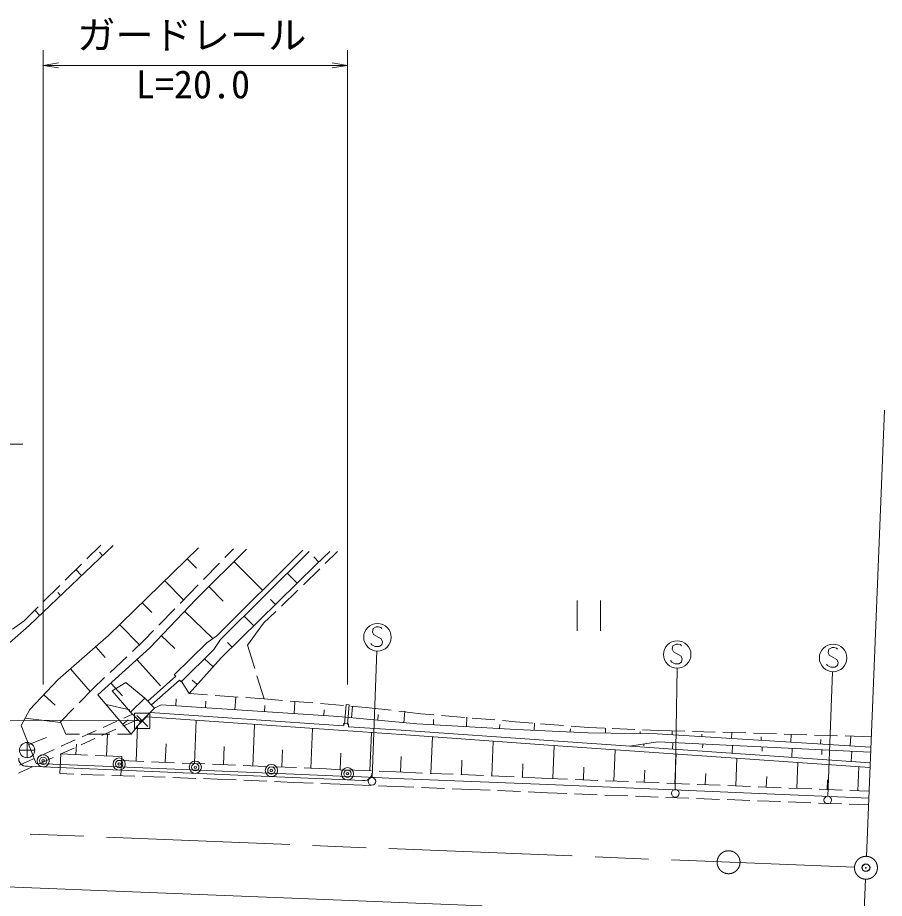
# Model space of a CAD drawing. Units: millimetres at full size, sheet at 1:1000; details may follow other scales. Extents: x 40000 to 680000, y 20000 to 380000.
# Drawn here: x 507524 to 564261, y 258441 to 316134 of the extents above; entities that cross this region are included whole.
import ezdxf
from ezdxf.enums import TextEntityAlignment as Align

# ---------------------------------------------------------------- set-up
doc = ezdxf.new("R2010")
doc.units = ezdxf.units.MM
doc.header["$LTSCALE"] = 1000
doc.header["$PDMODE"] = 32
doc.header["$PDSIZE"] = 500
doc.linetypes.add('CHAIN', pattern=[18.5, 12, -1.5, 3.5, -1.5])
for name, color, linetype, lineweight in [('M-BGD', 7, 'Continuous', 13), ('M-BMK', 2, 'CHAIN', 13), ('M-BMK-OTRS', 5, 'Continuous', 13), ('M-BMK-ROW', 30, 'Continuous', 13), ('M-STR-HTXT', 7, 'Continuous', 13), ('M-STR-STRC', 7, 'Continuous', 13)]:
    doc.layers.add(name, color=color, linetype=linetype, lineweight=lineweight)
doc.layers.add('M-OTRS', color=6, linetype='Continuous')
doc.styles.add('ＭＳ ゴシック', font='')
doc.styles.get('ＭＳ ゴシック').set_extended_font_data('MS Gothic')

# ---------------------------------------------------------------- blocks, each defined once
blk = doc.blocks.new('open_arrow')
at = {"color": 0, "linetype": 'Continuous', "lineweight": -2}
blk.add_lwpolyline([(7.5, 1.25), (0, 0), (7.5, -1.25)], dxfattribs=at)

msp = doc.modelspace()

# ---------------------------------------------------------------- linework, layer by layer
at = {"layer": 'M-BGD'}
for p, q in [((508282, 276325), (513767, 281565)), ((512058, 280692), (512964, 281587)), ((513081, 280910), (512886, 281114)), ((513474, 275650), (519366, 281409)), ((522505, 281321), (519207, 278039)), ((526193, 281253), (520563, 275642)), ((520811, 275394), (526608, 281172)), ((521080, 280762), (521646, 281345)), ((527954, 281169), (527076, 280318)), ((527661, 280376), (528464, 281155)), ((518629, 280689), (519225, 280080)), ((519686, 279328), (520731, 280404)), ((521681, 280501), (523552, 278620)), ((527244, 280472), (526913, 280809)), ((510636, 279286), (511703, 280340)), ((511710, 279600), (511343, 279984)), ((527076, 280318), (520849, 274197)), ((526226, 278984), (527302, 280028)), ((517156, 279249), (518383, 277994)), ((525823, 279078), (525172, 279741)), ((509214, 277879), (510281, 278934)), ((518772, 278387), (519338, 278969)), ((520032, 278860), (520968, 277919)), ((510339, 278290), (510166, 278470)), ((518168, 277767), (518772, 278387)), ((524790, 277591), (525867, 278636)), ((507953, 276632), (508858, 277528)), ((515683, 277809), (516315, 277164)), ((519207, 278039), (516171, 274856)), ((524402, 277683), (524082, 278009)), ((544149, 277958), (544152, 275958)), ((545672, 275960), (545669, 277960)), ((508968, 276980), (508646, 277317)), ((516771, 276336), (517818, 277409)), ((518448, 277244), (520312, 275466)), ((522981, 276289), (522352, 276930)), ((523628, 276465), (524431, 277243)), ((507196, 276067), (507953, 276632)), ((514211, 276370), (515496, 275055)), ((522573, 275025), (523628, 276465)), ((503425, 272056), (508282, 276325)), ((515817, 275359), (516422, 275978)), ((510146, 272757), (513474, 275650)), ((515035, 274618), (515817, 275359)), ((516930, 275652), (517808, 274815)), ((520563, 275642), (519914, 275189)), ((520376, 274743), (520811, 275394)), ((521560, 274894), (521251, 275210)), ((512642, 274926), (513256, 274221)), ((516171, 274856), (512777, 271781)), ((519914, 275189), (517781, 273089)), ((518239, 272629), (520376, 274743)), ((523043, 273506), (522573, 275025)), ((513582, 273243), (514671, 274274)), ((515323, 274087), (516878, 272371)), ((520849, 274197), (518754, 271857)), ((520326, 273612), (519752, 274126)), ((510978, 273480), (512272, 271991)), ((512436, 272159), (513219, 272900)), ((517884, 272994), (516037, 271365)), ((517781, 273089), (517884, 272994)), ((523660, 271508), (523191, 273028)), ((508326, 270806), (510146, 272757)), ((513625, 272549), (514389, 271707)), ((514606, 272591), (513702, 272040)), ((515849, 271552), (514606, 272591)), ((516279, 271112), (518123, 272737)), ((518123, 272737), (518239, 272629)), ((518754, 271857), (518238, 272698)), ((519278, 272442), (518956, 272731)), ((509236, 271781), (509976, 271091)), ((511554, 271257), (512436, 272159)), ((512777, 271781), (514957, 269200)), ((513702, 272040), (514919, 270636)), ((518754, 271857), (519960, 271771)), ((520459, 271736), (521955, 271630)), ((514919, 270636), (515849, 271552)), ((515849, 271552), (516493, 270899)), ((517879, 271061), (517910, 271522)), ((519816, 270931), (519844, 271350)), ((521752, 270801), (521807, 271617)), ((522454, 271594), (523660, 271508)), ((524859, 271408), (523660, 271508)), ((526852, 271241), (525358, 271366)), ((525626, 270541), (525677, 271314)), ((528845, 271074), (527351, 271199)), ((507763, 269772), (508326, 270806)), ((510321, 269998), (511204, 270900)), ((513322, 271135), (514873, 270797)), ((515563, 269983), (514919, 270636)), ((516493, 270899), (515563, 269983)), ((528837, 269733), (516200, 270625)), ((516911, 271126), (516493, 270899)), ((528530, 270346), (516911, 271126)), ((523689, 270671), (523716, 271068)), ((527562, 270411), (527587, 270786)), ((528920, 269846), (529030, 271145)), ((529230, 271128), (529030, 271145)), ((529120, 269836), (529230, 271128)), ((530542, 270932), (529344, 271032)), ((529385, 270267), (529454, 271017)), ((530542, 270932), (531981, 270762)), ((532478, 270704), (533916, 270534)), ((532800, 269951), (532870, 270708)), ((508020, 270243), (510339, 269958)), ((514026, 270049), (513114, 269638)), ((514411, 269729), (515382, 270167)), ((514412, 269845), (514763, 270142)), ((515045, 270508), (514482, 270254)), ((516007, 270338), (528835, 269428)), ((519097, 267269), (519213, 270111)), ((528530, 270346), (533654, 269872)), ((531092, 270109), (531128, 270491)), ((533916, 270534), (534778, 270462)), ((534738, 269812), (534757, 270169)), ((535276, 270420), (536771, 270294)), ((536904, 269692), (536939, 270318)), ((537269, 270252), (538764, 270127)), ((539262, 270085), (540124, 270013)), ((540124, 270013), (541258, 269923)), ((508733, 267277), (507763, 269772)), ((510672, 269204), (510321, 269998)), ((512658, 269432), (511747, 269021)), ((513044, 269112), (513955, 269523)), ((514957, 269200), (515563, 269983)), ((515282, 267425), (515377, 269743)), ((522912, 267112), (523024, 269840)), ((526727, 266956), (526834, 269570)), ((528835, 269428), (532620, 269167)), ((528874, 269762), (528837, 269733)), ((529184, 269883), (528857, 269899)), ((528857, 269899), (528874, 269762)), ((529185, 269707), (529184, 269883)), ((529213, 269679), (529185, 269707)), ((532641, 269466), (529213, 269679)), ((542596, 268766), (532641, 269466)), ((533654, 269872), (540153, 269512)), ((539070, 269572), (539085, 269841)), ((540153, 269512), (544882, 269289)), ((541335, 269456), (541357, 269915)), ((541757, 269884), (543252, 269766)), ((543700, 269345), (543709, 269537)), ((543750, 269727), (544884, 269638)), ((544884, 269638), (545934, 269594)), ((546009, 269273), (546014, 269590)), ((546433, 269573), (547932, 269510)), ((548432, 269489), (549481, 269444)), ((549481, 269444), (551193, 269394)), ((508248, 268525), (509411, 268976)), ((511565, 269203), (510672, 269204)), ((511676, 268496), (512588, 268907)), ((513565, 269201), (512065, 269203)), ((513340, 267780), (513397, 269202)), ((514957, 269200), (514065, 269201)), ((530586, 266798), (530689, 269303)), ((532620, 269167), (542575, 268466)), ((534577, 266634), (534675, 269022)), ((544882, 269289), (549392, 269225)), ((548265, 269241), (548266, 269368)), ((549392, 269225), (563374, 268356)), ((550364, 269165), (550379, 269418)), ((551693, 269379), (553193, 269334)), ((552307, 269044), (552316, 269202)), ((553692, 269320), (555192, 269275)), ((554249, 268924), (554273, 269302)), ((555691, 269260), (557191, 269216)), ((556192, 268803), (556206, 269024)), ((557691, 269201), (559190, 269156)), ((558135, 268682), (558166, 269187)), ((559690, 269142), (561189, 269097)), ((561689, 269082), (563401, 269032)), ((562021, 268440), (562060, 269071)), ((508140, 268653), (508140, 267653)), ((510309, 267880), (511220, 268290)), ((511291, 268816), (510379, 268405)), ((511341, 267860), (511368, 268532)), ((517189, 267347), (517239, 268559)), ((521004, 267191), (521053, 268391)), ((538568, 266471), (538661, 268742)), ((542560, 266307), (542648, 268461)), ((542575, 268466), (563320, 267010)), ((563332, 267310), (542596, 268766)), ((547576, 268402), (549439, 268691)), ((548507, 268546), (548524, 268441)), ((549439, 268691), (563361, 268028)), ((550415, 268644), (550394, 268206)), ((552367, 268552), (552356, 268311)), ((554319, 268459), (554295, 267936)), ((556272, 268366), (556258, 268083)), ((558224, 268273), (558195, 267665)), ((560078, 268561), (560095, 268845)), ((508640, 268152), (507640, 268153)), ((509923, 268199), (509012, 267788)), ((510342, 267900), (510291, 266616)), ((512091, 267830), (510342, 267900)), ((514339, 267740), (512590, 267810)), ((514339, 267740), (514288, 266475)), ((524819, 267034), (524866, 268174)), ((528634, 266878), (528679, 267958)), ((532582, 266716), (532623, 267734)), ((546551, 266144), (546634, 268182)), ((550542, 265980), (550621, 267902)), ((560176, 268180), (560161, 267855)), ((562128, 268087), (562095, 267394)), ((508556, 267583), (507644, 267172)), ((513646, 267089), (508733, 267277)), ((508941, 267263), (509853, 267674)), ((514328, 267464), (515786, 267406)), ((516285, 267386), (517784, 267326)), ((518284, 267306), (519782, 267246)), ((520282, 267226), (521781, 267166)), ((522280, 267146), (523779, 267086)), ((536573, 266553), (536612, 267500)), ((540564, 266389), (540600, 267265)), ((554533, 265817), (554607, 267622)), ((558525, 265653), (558594, 267342)), ((507574, 266647), (508485, 267058)), ((510291, 266616), (511192, 266584)), ((511692, 266566), (513191, 266513)), ((513646, 267089), (527680, 266481)), ((524279, 267066), (525778, 267005)), ((526277, 266985), (527735, 266927)), ((528629, 266866), (527735, 266927)), ((529588, 266839), (528629, 266866)), ((529588, 266839), (530696, 266792)), ((531196, 266772), (532303, 266725)), ((534033, 266652), (532303, 266725)), ((536031, 266567), (534533, 266630)), ((538030, 266482), (536531, 266545)), ((544555, 266226), (544589, 267043)), ((548546, 266062), (548578, 266834)), ((552538, 265899), (552568, 266626)), ((562516, 265490), (562580, 267062)), ((513691, 266496), (515190, 266443)), ((515689, 266425), (517188, 266373)), ((517688, 266355), (519187, 266302)), ((519687, 266284), (520588, 266253)), ((520588, 266253), (521836, 266198)), ((522335, 266176), (523834, 266110)), ((524334, 266088), (525581, 266033)), ((525581, 266033), (526861, 265990)), ((527361, 265974), (528641, 265932)), ((528629, 266455), (527680, 266481)), ((529577, 266422), (528629, 266455)), ((529577, 266422), (532280, 266303)), ((542221, 265894), (532280, 266303)), ((540028, 266397), (538529, 266460)), ((542257, 266302), (540527, 266375)), ((543515, 266251), (542257, 266302)), ((545513, 266171), (544014, 266231)), ((547512, 266091), (546013, 266151)), ((549510, 266010), (548011, 266071)), ((551508, 265930), (550010, 265990)), ((556529, 265735), (556557, 266417)), ((560520, 265572), (560546, 266208)), ((528641, 265932), (529539, 265882)), ((529539, 265882), (530641, 265833)), ((531140, 265811), (532241, 265762)), ((532241, 265762), (533466, 265717)), ((533965, 265698), (535464, 265643)), ((535964, 265625), (537189, 265579)), ((537189, 265579), (538446, 265523)), ((538945, 265500), (540444, 265433)), ((540943, 265410), (542201, 265353)), ((563239, 265008), (542221, 265894)), ((553507, 265850), (552008, 265910)), ((555505, 265769), (554006, 265830)), ((557503, 265689), (556005, 265749)), ((559502, 265609), (558003, 265669)), ((561500, 265528), (560001, 265588)), ((563257, 265458), (562000, 265508)), ((542201, 265353), (543468, 265306)), ((543967, 265287), (545466, 265230)), ((545966, 265211), (547465, 265155)), ((547964, 265136), (549463, 265079)), ((549963, 265060), (551462, 265004)), ((551961, 264985), (553460, 264928)), ((553960, 264909), (555459, 264853)), ((555959, 264834), (557458, 264777)), ((557957, 264758), (559456, 264701)), ((559956, 264683), (561455, 264626)), ((561954, 264607), (563221, 264559)), ((525475, 258455), (478308, 260352)), ((525475, 258455), (537935, 257954))]:
    msp.add_line(p, q, dxfattribs=at)
msp.add_circle((508140, 268153), 500, dxfattribs=at)
at = {"layer": 'M-BMK'}
msp.add_line((562306, 260476), (478448, 263849), dxfattribs=at)
for centre in [(554063, 260808), (563056, 260446)]:
    msp.add_circle(centre, 750, dxfattribs=at)
at = {"layer": 'M-BMK-OTRS'}
for p, q in [((563086, 261195), (564261, 290422)), ((563026, 259697), (561850, 230470))]:
    msp.add_line(p, q, dxfattribs=at)
at = {"layer": 'M-BMK-ROW'}
for p, q in [((498447, 270140), (515684, 270063)), ((515184, 269563), (515184, 270563)), ((515184, 270563), (516184, 270563)), ((515324, 269703), (516044, 270423)), ((515324, 270423), (516044, 269703)), ((516184, 270563), (516184, 269563)), ((516184, 269563), (515184, 269563))]:
    msp.add_line(p, q, dxfattribs=at)
at = {"layer": 'M-OTRS'}
msp.add_point((563056, 260446), dxfattribs=at)
at = {"layer": 'M-STR-HTXT'}
for p, q in [((509193, 272454), (509193, 314000)), ((529114, 272454), (529114, 314000)), ((509193, 313000), (529114, 313000))]:
    msp.add_line(p, q, dxfattribs=at)
msp.add_lwpolyline([(481725, 264184), (489110, 288185), (507860, 288185)], dxfattribs=at)
at = {"layer": 'M-STR-STRC'}
for p, q in [((530788, 276119), (530752, 275903)), ((530752, 275903), (530824, 275723)), ((531004, 276227), (530788, 276119)), ((531148, 276227), (531004, 276227)), ((531292, 276191), (531148, 276227)), ((531364, 276119), (531292, 276191)), ((530824, 275723), (531328, 275435)), ((531328, 275435), (531400, 275255)), ((531400, 275255), (531364, 275039)), ((530716, 275039), (530644, 275147)), ((530932, 274931), (530716, 275039)), ((531042, 274653), (530722, 266348)), ((531184, 274931), (530932, 274931)), ((531364, 275039), (531184, 274931)), ((550413, 274992), (550377, 274776)), ((550377, 274776), (550449, 274596)), ((550629, 275100), (550413, 274992)), ((550773, 275100), (550629, 275100)), ((550917, 275064), (550773, 275100)), ((550989, 274992), (550917, 275064)), ((560618, 274765), (560582, 274549)), ((560834, 274873), (560618, 274765)), ((560978, 274873), (560834, 274873)), ((561122, 274837), (560978, 274873)), ((561194, 274765), (561122, 274837)), ((550449, 274596), (550953, 274308)), ((550953, 274308), (551025, 274128)), ((551025, 274128), (550989, 273912)), ((560582, 274549), (560654, 274369)), ((560654, 274369), (561158, 274081)), ((561158, 274081), (561230, 273901)), ((550341, 273912), (550269, 274020)), ((550557, 273804), (550341, 273912)), ((550809, 273804), (550557, 273804)), ((550691, 273526), (550576, 265578)), ((550989, 273912), (550809, 273804)), ((560546, 273685), (560474, 273793)), ((560762, 273577), (560546, 273685)), ((561014, 273577), (560762, 273577)), ((561194, 273685), (561014, 273577)), ((561230, 273901), (561194, 273685)), ((560565, 265117), (560872, 273282)), ((507596, 267562), (507599, 267622)), ((507612, 267461), (507596, 267562)), ((507667, 267339), (507612, 267461)), ((507723, 267256), (507667, 267339)), ((507801, 267193), (507723, 267256)), ((507918, 267128), (507801, 267193)), ((508017, 267104), (507918, 267128)), ((508177, 267097), (508017, 267104)), ((509176, 267054), (508177, 267097)), ((529097, 266205), (509176, 267054)), ((530714, 266557), (530669, 266439)), ((530717, 266637), (530714, 266557)), ((530096, 266163), (529097, 266205)), ((530256, 266156), (530096, 266163)), ((530398, 266190), (530256, 266156)), ((530500, 266246), (530398, 266190)), ((530604, 266341), (530500, 266246)), ((530669, 266439), (530604, 266341))]:
    msp.add_line(p, q, dxfattribs=at)
for centre, radius in [((531076, 275543), 900), ((550701, 274416), 900), ((560906, 274189), 900), ((509193, 267454), 400), ((509193, 267454), 240), ((509193, 267454), 80), ((514173, 267242), 400), ((514173, 267242), 240), ((514173, 267242), 80), ((519154, 267029), 400), ((519154, 267029), 240), ((524134, 266817), 400), ((519154, 267029), 80), ((524134, 266817), 240), ((524134, 266817), 80), ((529114, 266605), 400), ((529114, 266605), 240), ((529114, 266605), 80), ((530713, 266103), 250), ((550572, 265324), 250), ((560556, 264878), 250)]:
    msp.add_circle(centre, radius, dxfattribs=at)

# ---------------------------------------------------------------- block references
at = {"layer": 'M-STR-HTXT', "xscale": 133, "yscale": 133}
msp.add_blockref('open_arrow', (509193, 313000), dxfattribs=at)
at = {"layer": 'M-STR-HTXT', "xscale": 133, "yscale": 133, "rotation": 180}
msp.add_blockref('open_arrow', (529114, 313000), dxfattribs=at)

# ---------------------------------------------------------------- texts
at = {"layer": 'M-STR-HTXT', "style": 'ＭＳ ゴシック'}
for s, p in [('ガードレール', (518923, 313524)), ('L=20.0', (519000, 310299))]:
    msp.add_text(s, height=1833, dxfattribs=at).set_placement(p, align=Align.BOTTOM_CENTER)

doc.saveas('drawing.dxf')
